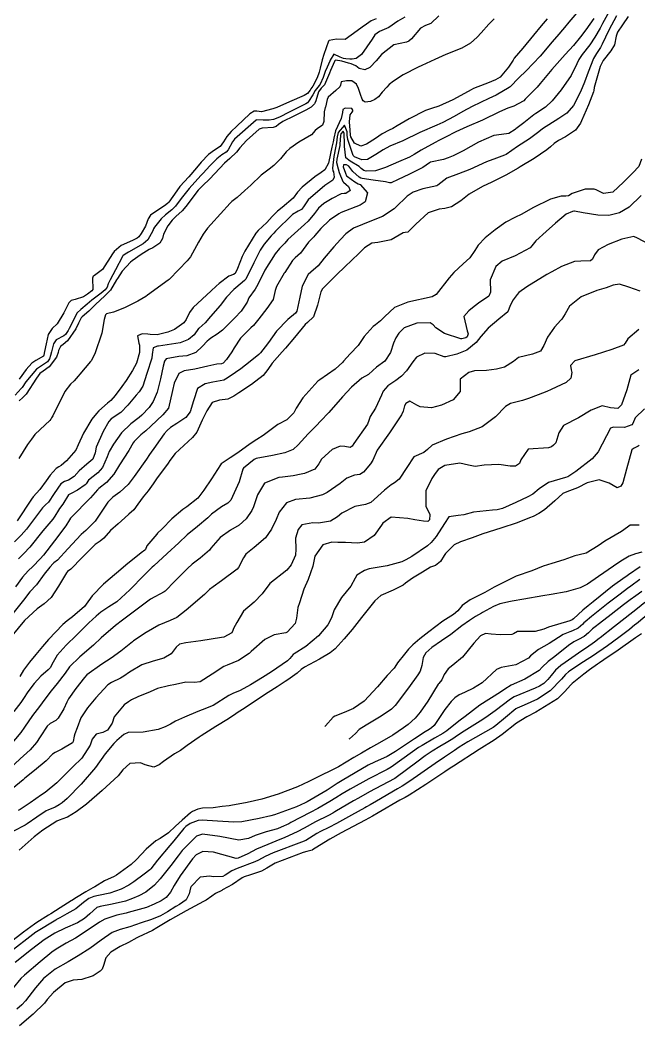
# Model space of a CAD drawing. Header units: feet. Extents: x 1313709 to 1317500, y 405869 to 411659.
# Drawn here: x 1315263.9 to 1315560.4, y 406191.8 to 406673.6 of the extents above; entities that cross this region are included whole.
import ezdxf

# ---------------------------------------------------------------- set-up
doc = ezdxf.new("R2010")
doc.units = ezdxf.units.FT
doc.layers.add('C-TOPO-MAJR', color=32, linetype='CONTINUOUS')

msp = doc.modelspace()

# ---------------------------------------------------------------- linework, layer by layer
at = {"layer": 'C-TOPO-MAJR'}
for points in [[(1315530.59, 406676.9), (1315526.06, 406671.73), (1315525.55, 406671.08), (1315522.04, 406666.92), (1315518.89, 406663.28), (1315513.1, 406656.38), (1315506.47, 406649.4), (1315502.87, 406645.97), (1315498.72, 406641.69), (1315498.35, 406641.38), (1315492.05, 406637.74), (1315488.47, 406636.03), (1315480.56, 406632.27), (1315476.08, 406629.85), (1315471.85, 406627.41), (1315466.54, 406624.59), (1315463.57, 406623.32), (1315455.48, 406619.72), (1315447.36, 406615.85), (1315441.06, 406613.17), (1315437.82, 406611.49), (1315434.42, 406609.26), (1315430.44, 406606.8), (1315427.64, 406606.67), (1315424.23, 406608.12), (1315423.48, 406608.78), (1315422.68, 406611.2), (1315420.97, 406616.47), (1315420.71, 406618.57), (1315420.66, 406620.06), (1315419.34, 406623.23), (1315416.35, 406619.86), (1315415.8, 406617.75), (1315415.51, 406614.79), (1315415.18, 406613.17), (1315414.18, 406608.29), (1315413.68, 406602.62), (1315413.82, 406601.48), (1315414.02, 406600.88), (1315414.45, 406598.39), (1315413.71, 406596.87), (1315409.96, 406594.45), (1315401.97, 406587.45), (1315399.75, 406584.24), (1315398.73, 406582.93), (1315397.15, 406582.06), (1315394.41, 406580.45), (1315386.28, 406572.52), (1315385.43, 406571.63), (1315384.16, 406570.31), (1315380.84, 406566.35), (1315378.93, 406563.4), (1315378.48, 406562.51), (1315375.92, 406557.42), (1315372.01, 406549.59), (1315371.48, 406548.84), (1315367.24, 406545.32), (1315366.31, 406544.63), (1315362.87, 406540.92), (1315359.82, 406536.96), (1315355.22, 406531.66), (1315352.53, 406528.64), (1315349.66, 406526.12), (1315349.43, 406525.87), (1315347.3, 406522.92), (1315344.65, 406520.61), (1315340.64, 406519.07), (1315330.3, 406517.4), (1315329.7, 406517.35), (1315327.73, 406516.55), (1315327.13, 406513.48), (1315326.95, 406511.66), (1315324.71, 406504.33), (1315322.7, 406498.29), (1315321.02, 406495.53), (1315319.5, 406493.92), (1315315.6, 406489.11), (1315312.18, 406485.7), (1315307.56, 406482.54), (1315306.36, 406481.41), (1315303.71, 406476.6), (1315300.42, 406469.02), (1315299.89, 406466.3), (1315298.76, 406463.35), (1315295.86, 406460.85), (1315292.17, 406457.65), (1315289.74, 406454.95), (1315287.13, 406453.25), (1315285.12, 406452.54), (1315283.48, 406451.43), (1315280.3, 406446.86), (1315277.51, 406442.72), (1315276.12, 406441.34), (1315274.71, 406439.91), (1315266.98, 406429.7), (1315264.4, 406426.89), (1315261.27, 406423.77)], [(1315546.23, 406677.7), (1315543.05, 406672.05), (1315541.89, 406669.76), (1315539.37, 406665.41), (1315536.85, 406661.74), (1315533.32, 406657.13), (1315531.71, 406654.77), (1315530.66, 406652.64), (1315528.05, 406647.14), (1315523.24, 406640.18), (1315518.84, 406634.93), (1315515.66, 406631.99), (1315511.08, 406628.84), (1315510.16, 406628.18), (1315505.36, 406624.45), (1315501.54, 406621.54), (1315501.12, 406621.21), (1315498.11, 406619.38), (1315494.6, 406618.83), (1315490.9, 406618.27), (1315483.57, 406615.09), (1315476.22, 406611.01), (1315471.5, 406608.62), (1315469.08, 406607.6), (1315466.85, 406606.91), (1315460.5, 406605.51), (1315460.17, 406605.32), (1315456.92, 406602.97), (1315450.17, 406599.65), (1315445.15, 406597.29), (1315441.69, 406595.61), (1315440.88, 406595.62), (1315439.03, 406596.08), (1315433.03, 406596.92), (1315427.76, 406597.76), (1315427.19, 406597.93), (1315426.46, 406598.32), (1315423.3, 406601.09), (1315421.4, 406603.67), (1315420.36, 406604.33), (1315418.87, 406604.35), (1315418.74, 406603.33), (1315419.78, 406600.37), (1315420.28, 406599.1), (1315420.38, 406598.98), (1315420.8, 406598.7), (1315424.31, 406596.1), (1315425.88, 406595.19), (1315426.94, 406594.88), (1315430.4, 406590.92), (1315429.19, 406586.64), (1315426.8, 406585), (1315417.82, 406581.41), (1315416.6, 406580.79), (1315412.16, 406577.81), (1315408.02, 406573.79), (1315405.18, 406570.41), (1315404.59, 406569.83), (1315402.1, 406567.29), (1315398.2, 406562.01), (1315395.77, 406559.67), (1315394.47, 406558.42), (1315390.74, 406552.79), (1315390.48, 406552.34), (1315386.74, 406545.97), (1315386.2, 406544.17), (1315385.17, 406539.75), (1315382.14, 406535.49), (1315378.37, 406530.57), (1315375.7, 406527.29), (1315374.4, 406526.2), (1315369.45, 406521.24), (1315366.43, 406516.56), (1315365.41, 406514.69), (1315362.75, 406511.04), (1315361.19, 406509.24), (1315360.45, 406508.89), (1315358.25, 406508.73), (1315353.87, 406507.91), (1315347.57, 406506.47), (1315342.45, 406505.53), (1315339.96, 406504.31), (1315337.76, 406499.73), (1315336.98, 406496.14), (1315335.05, 406487.66), (1315332.33, 406484.46), (1315326.59, 406479.04), (1315324.2, 406476.88), (1315321.69, 406474.93), (1315318.61, 406471.8), (1315318.14, 406471.04), (1315316.04, 406467.52), (1315311.57, 406460.53), (1315308.85, 406456.11), (1315305.25, 406452.12), (1315301.63, 406449.21), (1315300.93, 406448.56), (1315297.6, 406444.71), (1315293.95, 406441.04), (1315291.98, 406439.04), (1315288.09, 406435), (1315287.57, 406434.28), (1315285.75, 406431.34), (1315280.43, 406424.2), (1315275.11, 406417.28), (1315273.57, 406415.5), (1315269.95, 406411.91), (1315267.79, 406409.87), (1315264.98, 406406.78), (1315261.73, 406402.06)], [(1315555.35, 406675.36), (1315552.56, 406671.4), (1315550.23, 406667.79), (1315549.54, 406665.86), (1315548.78, 406661.77), (1315546.94, 406658.85), (1315543.29, 406654.27), (1315541.91, 406651.41), (1315540, 406644.72), (1315539.05, 406641.32), (1315538.79, 406639.85), (1315538.69, 406639.27), (1315536.35, 406633.05), (1315532.93, 406625.35), (1315532.46, 406624.33), (1315530, 406620.84), (1315525.31, 406617.77), (1315521.96, 406616.03), (1315519.85, 406614.51), (1315518.09, 406612.88), (1315516.38, 406611.46), (1315510.28, 406607.29), (1315503.59, 406603.33), (1315502.64, 406602.77), (1315496.66, 406599.28), (1315490.03, 406596.05), (1315485.54, 406593.98), (1315479.13, 406590.32), (1315475.15, 406587.08), (1315470.69, 406584.2), (1315467.44, 406583.39), (1315464.8, 406583.08), (1315459.38, 406581.24), (1315453.62, 406575.84), (1315449.72, 406571.97), (1315448.51, 406571.84), (1315447.54, 406571.71), (1315441.76, 406568.36), (1315435.3, 406567.06), (1315432.52, 406566.74), (1315428.89, 406564.5), (1315426.28, 406561.87), (1315419.49, 406555.46), (1315415.68, 406551.71), (1315412.49, 406548.49), (1315408.84, 406544.91), (1315407.97, 406543.46), (1315406.43, 406537.12), (1315404.48, 406531.45), (1315401.6, 406528.71), (1315400.58, 406527.79), (1315395.45, 406521.55), (1315391.02, 406516.53), (1315389.44, 406514.76), (1315384.74, 406509.22), (1315382.58, 406506.17), (1315380.32, 406503.31), (1315374.82, 406499.03), (1315368.74, 406495.13), (1315366.34, 406493.43), (1315363.47, 406491.99), (1315359.52, 406491.57), (1315355.91, 406490.38), (1315353.35, 406486.43), (1315352.25, 406484.16), (1315351.11, 406481.92), (1315348.54, 406476.24), (1315346.49, 406473.72), (1315338.22, 406466.06), (1315335.63, 406462.64), (1315334.84, 406461.36), (1315334.05, 406460.19), (1315329.66, 406454.28), (1315327.74, 406451.55), (1315325.29, 406448.13), (1315322.9, 406445.22), (1315320.39, 406441.74), (1315318.48, 406439.08), (1315316.07, 406436.95), (1315314.1, 406435.19), (1315310.91, 406432.26), (1315307.16, 406429.06), (1315304.07, 406425.49), (1315302.31, 406424.04), (1315299.93, 406422.49), (1315293.58, 406416.26), (1315288.23, 406410.65), (1315286.67, 406409.42), (1315286.1, 406408.88), (1315282.28, 406402.41), (1315278.73, 406396.95), (1315275.48, 406394.03), (1315272.02, 406391.66), (1315266.02, 406385.95), (1315259.89, 406378.65)], [(1315549.74, 406675.65), (1315546.08, 406668.77), (1315542.85, 406662.08), (1315542.1, 406660.48), (1315540.19, 406657.67), (1315538.62, 406655.23), (1315536.18, 406648.76), (1315534.42, 406643.9), (1315532.49, 406639.25), (1315529.09, 406632.71), (1315525.98, 406629.08), (1315522.15, 406626.46), (1315514.3, 406621.54), (1315512.54, 406620.15), (1315508.03, 406616.7), (1315502.24, 406613.06), (1315496.77, 406609.3), (1315496.05, 406608.87), (1315492.19, 406607.44), (1315487.37, 406605.79), (1315479.47, 406602.01), (1315473.99, 406599.92), (1315468.4, 406597.87), (1315464.06, 406594.51), (1315463.66, 406594.28), (1315456.83, 406592.85), (1315452.24, 406591.17), (1315449.44, 406589.27), (1315443.85, 406583.82), (1315443.15, 406583.15), (1315437.65, 406579.54), (1315432.3, 406577.53), (1315423.74, 406574.02), (1315419.94, 406571.21), (1315417.51, 406568.48), (1315414.27, 406564.98), (1315409.59, 406559.63), (1315406.77, 406555.98), (1315403.29, 406552.9), (1315402.02, 406551.83), (1315399.04, 406546.14), (1315398.03, 406540.87), (1315396.48, 406534.18), (1315395.8, 406533.19), (1315392.2, 406530.19), (1315386.8, 406524.62), (1315382.9, 406519.23), (1315381.4, 406517.08), (1315379.15, 406514.2), (1315378.29, 406513.36), (1315374.19, 406510.16), (1315369.67, 406506.59), (1315364.63, 406503.13), (1315362.35, 406501.57), (1315361.48, 406501.18), (1315356.24, 406500.2), (1315352.61, 406499.42), (1315348.86, 406497.19), (1315347.02, 406491.22), (1315345.4, 406485.9), (1315343.36, 406483.26), (1315339.08, 406480.38), (1315336.05, 406478.48), (1315334.39, 406477.09), (1315332.89, 406475.4), (1315329.03, 406469.93), (1315328.75, 406469.49), (1315325.98, 406465.46), (1315324.47, 406463.34), (1315318.61, 406455.02), (1315315.75, 406451.11), (1315311.72, 406447.44), (1315308.34, 406445.14), (1315305.95, 406442.76), (1315302.73, 406437.92), (1315299.81, 406433.59), (1315295.35, 406429.12), (1315293.1, 406427.19), (1315286.75, 406420.34), (1315281.76, 406414.91), (1315280.04, 406413.59), (1315279.72, 406413.3), (1315278.14, 406411.5), (1315275.44, 406408.21), (1315271.69, 406403.06), (1315268.62, 406399.7), (1315265.45, 406395.8), (1315260.44, 406389.32)], [(1315448.26, 406675.02), (1315444.86, 406673.12), (1315440.62, 406670.06), (1315436.18, 406668.09), (1315433.9, 406666.51), (1315432.54, 406664.55), (1315427.45, 406657.14), (1315424.91, 406655.2), (1315423.01, 406654.96), (1315421.86, 406654.98), (1315419.95, 406655.04), (1315418.88, 406655.24), (1315417.31, 406655.84), (1315414.21, 406657.32), (1315412.53, 406654.46), (1315412.31, 406653.91), (1315411.01, 406651.12), (1315410.16, 406648.96), (1315409.17, 406646.11), (1315407.76, 406642.88), (1315407.27, 406642.31), (1315405.25, 406639.95), (1315404.13, 406637.79), (1315402.17, 406634.71), (1315402.1, 406634.6), (1315401.57, 406634.06), (1315400.78, 406633.58), (1315391.26, 406628.72), (1315389.79, 406627.89), (1315388.28, 406627.07), (1315385.36, 406626.01), (1315383.28, 406625.67), (1315380.38, 406625.71), (1315377.39, 406625.9), (1315376.97, 406625.76), (1315366.7, 406616.55), (1315365.72, 406615.31), (1315363.6, 406611.56), (1315362.6, 406610.43), (1315360.64, 406609.04), (1315358.12, 406607.19), (1315354.79, 406603.75), (1315351.58, 406600.27), (1315350.55, 406599.19), (1315344.93, 406592.96), (1315341.14, 406588.1), (1315338.33, 406584.42), (1315336.63, 406582.7), (1315333.59, 406580.29), (1315331.43, 406578.45), (1315328.3, 406574.51), (1315327.85, 406573.67), (1315327.44, 406572.74), (1315325.09, 406568.37), (1315322.91, 406566.43), (1315315.83, 406562.44), (1315314.2, 406561.52), (1315313.2, 406560.69), (1315312.97, 406560.34), (1315309.54, 406553.94), (1315307.04, 406549.26), (1315306.18, 406547.28), (1315305.55, 406545.77), (1315305.19, 406545.05), (1315304.69, 406544.41), (1315302.8, 406542.86), (1315298.24, 406539.4), (1315296.09, 406537.54), (1315292.93, 406535.01), (1315291.26, 406533.33), (1315287.46, 406525.9), (1315286.98, 406524.93), (1315285.63, 406522.96), (1315284.88, 406522.39), (1315281.13, 406520.45), (1315279.93, 406518.56), (1315278.9, 406514.78), (1315278.52, 406512.88), (1315278.06, 406511.38), (1315276.99, 406509.87), (1315276.08, 406509.21), (1315271.78, 406506.38), (1315266.62, 406500.26), (1315264.85, 406497.65), (1315264.35, 406497.07), (1315261.5, 406494.03)], [(1315516.42, 406674.23), (1315513.63, 406670.92), (1315509.86, 406666.42), (1315504.79, 406660.23), (1315500.71, 406655.36), (1315500.13, 406654.5), (1315498.01, 406651.16), (1315494.03, 406646.36), (1315493.9, 406646.25), (1315491.66, 406645.04), (1315487.86, 406643.49), (1315483.25, 406641.71), (1315481.22, 406640.88), (1315480.03, 406640.29), (1315475.14, 406637.54), (1315471.26, 406635.44), (1315464.6, 406632.37), (1315461.08, 406631.28), (1315458.17, 406630.32), (1315450.28, 406626.4), (1315444.67, 406623.03), (1315442.47, 406621.75), (1315440.83, 406620.96), (1315437.34, 406619.13), (1315434.16, 406616.98), (1315429.93, 406614.24), (1315427.23, 406613.24), (1315424.11, 406614.67), (1315422.33, 406617.73), (1315422.21, 406618.44), (1315422.1, 406620.86), (1315421.79, 406624.92), (1315422.15, 406628.28), (1315423.07, 406629.55), (1315423.33, 406630.03), (1315423.3, 406630.48), (1315422.8, 406631.34), (1315419.6, 406631.42), (1315418.64, 406630.74), (1315418.48, 406629.38), (1315417.78, 406626.57), (1315415.05, 406620.56), (1315414.18, 406617.11), (1315413.91, 406615.37), (1315413.24, 406612.72), (1315412.62, 406609.76), (1315411.7, 406605.11), (1315409.9, 406601.93), (1315408.15, 406600.63), (1315405.19, 406598.5), (1315399.14, 406593.66), (1315396.88, 406591.2), (1315394.7, 406588.35), (1315389.55, 406583.78), (1315387.18, 406582.08), (1315384.64, 406579.58), (1315382.14, 406576.7), (1315378, 406572.87), (1315376.82, 406571.56), (1315371.57, 406562.89), (1315370.35, 406560.38), (1315368.01, 406554.59), (1315366.93, 406552.29), (1315366.09, 406551.73), (1315363.85, 406550.89), (1315359.31, 406547.52), (1315357.79, 406546.15), (1315355.47, 406544), (1315346.89, 406535.92), (1315345.06, 406533.53), (1315343.53, 406530.27), (1315342.38, 406528.59), (1315337.83, 406525.35), (1315334.71, 406524.11), (1315331.47, 406523.26), (1315329.59, 406522.9), (1315326.24, 406522.94), (1315325.08, 406523.16), (1315322.42, 406523.32), (1315320.11, 406522.31), (1315320.72, 406518.85), (1315321.04, 406517.98), (1315321.12, 406514.4), (1315319.64, 406509.34), (1315317.82, 406505.73), (1315314.71, 406500.94), (1315312.71, 406498.16), (1315309.45, 406493.76), (1315307.31, 406491.45), (1315305.77, 406490.14), (1315301.58, 406486.37), (1315300.47, 406485.23), (1315298.35, 406482.48), (1315294.27, 406475.73), (1315291.77, 406470.08), (1315290.62, 406467.65), (1315286.16, 406462.42), (1315283.64, 406460.19), (1315282.44, 406459.58), (1315281.19, 406458.77), (1315278.34, 406455.55), (1315276.36, 406452.86), (1315273.31, 406448.69), (1315271.75, 406446.93), (1315270.23, 406445.26), (1315269.41, 406444.17), (1315262.46, 406433.75)], [(1315538.84, 406674.39), (1315534.99, 406668.99), (1315532.42, 406665.68), (1315529.13, 406661.53), (1315525.15, 406657.08), (1315518.64, 406649.96), (1315513.1, 406643.23), (1315511.66, 406641.46), (1315509.36, 406639.04), (1315505.91, 406635.83), (1315505.25, 406634.99), (1315505.05, 406634.76), (1315500.56, 406632.44), (1315497.59, 406631.46), (1315493.57, 406629.75), (1315485.47, 406625.77), (1315478.06, 406622.55), (1315472.69, 406620.08), (1315467.77, 406617.55), (1315464.61, 406615.96), (1315462.8, 406615.06), (1315456.09, 406611.3), (1315452.78, 406609.19), (1315450.43, 406607.9), (1315445.22, 406605.69), (1315439, 406603.03), (1315434.19, 406601.49), (1315429.74, 406601.32), (1315428.64, 406601.61), (1315427.37, 406602.58), (1315426.34, 406603.57), (1315422.09, 406606.02), (1315420.05, 406607.63), (1315419.43, 406613.08), (1315419.33, 406614.96), (1315419.24, 406618.69), (1315419.23, 406619.26), (1315418.73, 406620.48), (1315417.59, 406619.19), (1315417.38, 406618.39), (1315417.19, 406614.18), (1315417.11, 406613.61), (1315415.62, 406606.94), (1315415.55, 406605.36), (1315416.29, 406602.4), (1315416.87, 406600.63), (1315418.49, 406596.35), (1315418.85, 406595.92), (1315420.22, 406594.85), (1315421.22, 406593.88), (1315422.09, 406591.94), (1315420.07, 406590.55), (1315419.18, 406590.5), (1315417.78, 406590.35), (1315413.38, 406588.22), (1315409.46, 406585.82), (1315406.84, 406583.48), (1315405.02, 406580.93), (1315401.95, 406577.25), (1315400.13, 406575.77), (1315392.24, 406568.47), (1315390.71, 406566.78), (1315388.29, 406564.24), (1315386.17, 406561.68), (1315381.11, 406553.78), (1315377.76, 406546.96), (1315376.48, 406544.7), (1315373.58, 406540.61), (1315372.64, 406538.56), (1315369.82, 406534.21), (1315366.87, 406531.02), (1315360.96, 406525.11), (1315358.32, 406523.11), (1315355.28, 406521.22), (1315354.3, 406520.52), (1315353.49, 406519.82), (1315351.28, 406517.42), (1315348.15, 406514.41), (1315343.81, 406512.87), (1315339.98, 406512.52), (1315333.88, 406511.34), (1315333.02, 406510.25), (1315332.49, 406507.89), (1315331.11, 406501.76), (1315329.55, 406495.36), (1315327.7, 406490.89), (1315325.77, 406488.03), (1315322.31, 406484.35), (1315320.93, 406483.19), (1315317.01, 406480.28), (1315312.47, 406475.98), (1315308.68, 406470.48), (1315306.63, 406466.99), (1315305.59, 406464.35), (1315303.45, 406459.25), (1315301.11, 406456.79), (1315296.72, 406453.19), (1315295.55, 406451.45), (1315295.13, 406450.97), (1315291.35, 406448.46), (1315288.39, 406446.84), (1315287.71, 406446.58), (1315287.17, 406446.17), (1315284.32, 406441.79), (1315282.86, 406439.71), (1315282.34, 406438.9), (1315280.6, 406435.97), (1315279.52, 406434.49), (1315276.68, 406431.17), (1315274.76, 406428.95), (1315268.49, 406421.09), (1315265.73, 406418.05), (1315263.11, 406415.57)], [(1315491.04, 406674.28), (1315488.51, 406671.76), (1315484.84, 406667.55), (1315482.94, 406665.48), (1315479.81, 406662.62), (1315475.62, 406660.22), (1315467.89, 406657.08), (1315462.65, 406654.76), (1315456.49, 406651.96), (1315454.73, 406651.14), (1315447.43, 406647.39), (1315442.87, 406644.44), (1315440.82, 406642.71), (1315439.58, 406641.56), (1315437.37, 406639.1), (1315435.62, 406636.92), (1315433.94, 406635.55), (1315431.86, 406634.57), (1315429.32, 406634.26), (1315428.34, 406634.92), (1315427.78, 406635.82), (1315427.02, 406638.01), (1315426.14, 406640.86), (1315425.06, 406642.99), (1315422.94, 406644.47), (1315420.39, 406644.51), (1315417.75, 406644.09), (1315417.45, 406642.41), (1315417.08, 406641.61), (1315415.17, 406639.98), (1315411.57, 406636.79), (1315411, 406635.67), (1315410.19, 406631.95), (1315410.15, 406631.77), (1315409.69, 406629.65), (1315409.4, 406625.02), (1315408.86, 406623.22), (1315406.29, 406621.48), (1315405.37, 406620.8), (1315403.51, 406618.7), (1315397.54, 406615.14), (1315393.11, 406612.18), (1315391.38, 406610.58), (1315388.72, 406607.22), (1315385.57, 406603.91), (1315383.21, 406602.2), (1315379.4, 406599.3), (1315374.43, 406594.58), (1315371.6, 406592.02), (1315367.92, 406588.59), (1315365.43, 406586.65), (1315364.54, 406585.91), (1315355.26, 406575.77), (1315353.74, 406573.97), (1315351.65, 406571.09), (1315349.34, 406567.3), (1315345.5, 406560.24), (1315343.94, 406558.23), (1315339.94, 406554.17), (1315335.34, 406549.36), (1315334.9, 406548.98), (1315324.98, 406541.83), (1315324.08, 406541.27), (1315320.3, 406539.05), (1315317.16, 406537.33), (1315315.54, 406536.63), (1315313.96, 406535.86), (1315308.58, 406533.77), (1315305.31, 406532.84), (1315304.81, 406532.43), (1315304.12, 406530.28), (1315303.04, 406523.65), (1315299.75, 406513.72), (1315297.93, 406510.42), (1315297.64, 406510.04), (1315292.45, 406504), (1315291.75, 406503.13), (1315289.83, 406500.85), (1315288.08, 406499.15), (1315285.31, 406495.76), (1315279.54, 406484.01), (1315278.99, 406483.03), (1315278.65, 406482.52), (1315278.13, 406481.82), (1315275.86, 406479.82), (1315270.94, 406475.12), (1315269.33, 406472.95), (1315267.5, 406470.26), (1315263.26, 406463.6)], [(1315434.49, 406674.25), (1315432.08, 406673.22), (1315429.89, 406671.73), (1315427.84, 406670.27), (1315425.46, 406668.44), (1315419.63, 406664.27), (1315415.56, 406664.42), (1315412.07, 406663.79), (1315411.73, 406663.47), (1315409.41, 406657.12), (1315408.61, 406654.52), (1315407.7, 406650.57), (1315407.18, 406648.74), (1315406.19, 406646.02), (1315404.12, 406641.98), (1315403.3, 406640.78), (1315402.85, 406640.1), (1315401.56, 406638.51), (1315399.96, 406637.54), (1315392.94, 406634.47), (1315386.96, 406631.84), (1315385.05, 406631.15), (1315379.56, 406629.76), (1315377.32, 406629.93), (1315376, 406629.99), (1315374.03, 406628.68), (1315367.82, 406622.82), (1315365.03, 406620.19), (1315362.95, 406617.86), (1315361.37, 406615.26), (1315359.83, 406613.14), (1315357.12, 406611.25), (1315354.16, 406609.29), (1315350.64, 406605.52), (1315348.47, 406602.78), (1315344.79, 406598.62), (1315340.49, 406593.84), (1315338.98, 406591.89), (1315335.24, 406586.44), (1315334.73, 406585.89), (1315333.79, 406585.19), (1315326.41, 406580.14), (1315325.28, 406578.47), (1315323.98, 406574.94), (1315321.88, 406571.4), (1315320.78, 406569.87), (1315320.06, 406569.22), (1315317.78, 406568.12), (1315312.41, 406565.62), (1315309.01, 406562.77), (1315308.2, 406561.6), (1315303.35, 406554.09), (1315299.49, 406551.29), (1315298.87, 406550.94), (1315298.56, 406549.99), (1315298.75, 406544.55), (1315298.31, 406544), (1315296.16, 406542.27), (1315294.34, 406541), (1315290.27, 406539.75), (1315288.43, 406539.26), (1315287.21, 406538.18), (1315284.8, 406533.37), (1315281.68, 406528.19), (1315279.31, 406525.92), (1315277.31, 406523), (1315276.37, 406518.48), (1315275.67, 406514.91), (1315275.31, 406513.08), (1315275.07, 406512.66), (1315271.48, 406510.63), (1315269.49, 406509.27), (1315266.84, 406506.25), (1315263.46, 406501.56)], [(1315464.61, 406675.74), (1315460.71, 406671.99), (1315458.21, 406671.02), (1315455.73, 406669.76), (1315451.41, 406664.7), (1315450.22, 406663.56), (1315449.01, 406663.12), (1315443, 406661.81), (1315437.08, 406657.21), (1315434.53, 406654.16), (1315431.72, 406651.1), (1315431.47, 406650.9), (1315429.06, 406649.76), (1315426.34, 406650.5), (1315424.78, 406651.66), (1315422.53, 406652.63), (1315421.21, 406652.96), (1315418.13, 406653.98), (1315415.06, 406654.37), (1315414.56, 406653.92), (1315414.5, 406653.76), (1315412.65, 406649.45), (1315412.22, 406648.18), (1315409.74, 406642.61), (1315408.19, 406640.95), (1315406.9, 406639.24), (1315405.67, 406635.01), (1315405.22, 406633.9), (1315404.98, 406633.57), (1315403.34, 406631.88), (1315400.85, 406630.43), (1315395.02, 406627.65), (1315389.86, 406625.04), (1315387.78, 406623.62), (1315386.55, 406622.66), (1315385.14, 406622.12), (1315379.83, 406621.92), (1315378.51, 406621.44), (1315372.41, 406615.96), (1315369.28, 406612.43), (1315367.61, 406610.33), (1315364.47, 406607.29), (1315361.88, 406605.02), (1315359.66, 406602.72), (1315354.59, 406597.41), (1315351.4, 406594.4), (1315349.25, 406592.1), (1315343.27, 406584.37), (1315341.54, 406582.32), (1315338.53, 406579.51), (1315336.78, 406577.78), (1315334.77, 406575.14), (1315332.6, 406571.08), (1315332.11, 406569.08), (1315330.9, 406566.76), (1315327.46, 406564.61), (1315325.73, 406563.67), (1315321.91, 406561.26), (1315317.66, 406558.35), (1315316.78, 406557.62), (1315312.88, 406553.28), (1315310.52, 406549.78), (1315310.17, 406549.18), (1315307.27, 406544.31), (1315306.98, 406543.92), (1315304.53, 406541.53), (1315300.04, 406537.41), (1315296.76, 406534.27), (1315293.66, 406531.55), (1315293.11, 406530.95), (1315291.87, 406528.48), (1315290.54, 406525.7), (1315286.64, 406520.01), (1315284.47, 406518.15), (1315283.33, 406517.22), (1315282.38, 406515.3), (1315282.16, 406514.37), (1315281.32, 406512.14), (1315277.81, 406507.47), (1315275.01, 406505.38), (1315273.43, 406504.29), (1315271.68, 406502.11), (1315266.77, 406494.44), (1315265.23, 406492.88), (1315263.47, 406491.2)], [(1315561.61, 406606.98), (1315560.41, 406603.51), (1315557.5, 406600.52), (1315553.12, 406595.96), (1315548.03, 406591.27), (1315543.46, 406590.55), (1315539.96, 406592.26), (1315539.02, 406592.66), (1315534.74, 406592.64), (1315528.49, 406590.55), (1315526.64, 406589.49), (1315525.49, 406589.3), (1315523.27, 406589.35), (1315518.09, 406587.91), (1315509.56, 406583.69), (1315504.3, 406580.74), (1315500.94, 406579.14), (1315496.69, 406576.86), (1315491.57, 406573.16), (1315486.74, 406569.4), (1315483.34, 406565.75), (1315481.88, 406563.19), (1315479.37, 406559.79), (1315476.28, 406556.8), (1315471.7, 406552.79), (1315469.51, 406550.09), (1315463.28, 406542.19), (1315461.36, 406541.01), (1315449.79, 406538.43), (1315443.31, 406535.91), (1315438.62, 406531.62), (1315436.59, 406529.52), (1315434.21, 406527.6), (1315433.17, 406526.82), (1315428.8, 406522.13), (1315425.94, 406517.69), (1315422, 406513.81), (1315418.85, 406510.21), (1315418.54, 406509.8), (1315414.86, 406506.38), (1315407.47, 406501.33), (1315406.56, 406500.59), (1315399.36, 406492.64), (1315396.23, 406487.75), (1315395.03, 406485.44), (1315391.69, 406482.08), (1315387.47, 406479.92), (1315380.41, 406474.65), (1315377.27, 406472.67), (1315374.11, 406470.61), (1315368.25, 406466.25), (1315364.53, 406463.89), (1315360.26, 406461), (1315359.87, 406460.58), (1315355.59, 406453.86), (1315351.98, 406448.49), (1315349.12, 406444.68), (1315343.74, 406440.4), (1315341.92, 406439.25), (1315336.67, 406434.78), (1315331.91, 406429.92), (1315329.82, 406427.86), (1315329.35, 406427.38), (1315324.68, 406421.74), (1315323.93, 406420.04), (1315323.64, 406419.64), (1315321.86, 406418.38), (1315314.63, 406412.48), (1315312.21, 406410.36), (1315307.13, 406406.16), (1315303.8, 406403.45), (1315298.4, 406397.85), (1315295.61, 406393.84), (1315294.73, 406392.77), (1315289.07, 406387.71), (1315286.49, 406385.77), (1315284.39, 406384.04), (1315277.56, 406376.88), (1315274.59, 406373.61), (1315271.43, 406369.79), (1315268.45, 406366.01), (1315265.56, 406362.18), (1315263.81, 406359.19)], [(1315561.58, 406589.68), (1315555.81, 406584.05), (1315551.21, 406581.26), (1315545.97, 406580.1), (1315540.8, 406580.26), (1315533.72, 406581.37), (1315529.52, 406582.04), (1315529.25, 406582.06), (1315528.57, 406581.97), (1315525.51, 406580.68), (1315520.41, 406576.32), (1315516, 406572.4), (1315511.12, 406567.94), (1315509.17, 406565.43), (1315508.27, 406564.54), (1315501.12, 406560.75), (1315494.99, 406558.08), (1315491.89, 406555.65), (1315489.12, 406549.18), (1315489.35, 406543.33), (1315488.55, 406541.35), (1315483.64, 406538.01), (1315480.75, 406535.85), (1315479.02, 406534.41), (1315476.55, 406531.58), (1315478.1, 406524.78), (1315478.37, 406524.34), (1315478.7, 406523.27), (1315478.17, 406521.88), (1315477.55, 406521.37), (1315475.65, 406520.92), (1315475.07, 406520.95), (1315467.35, 406523.57), (1315463.17, 406526.2), (1315461.9, 406527.69), (1315460.36, 406528.66), (1315454.04, 406528.4), (1315447.99, 406526.16), (1315445.46, 406523.68), (1315444.02, 406521.41), (1315442.77, 406518.79), (1315441.39, 406514.43), (1315438.62, 406510.28), (1315434.76, 406507.33), (1315433.01, 406505.74), (1315430.86, 406503.93), (1315427.73, 406502.11), (1315422.71, 406497.82), (1315418.47, 406493.11), (1315411.84, 406485.71), (1315407.89, 406481.44), (1315405.97, 406479.49), (1315401.89, 406475.47), (1315397.17, 406470.19), (1315394.72, 406467.96), (1315390.75, 406466.37), (1315384.93, 406465.03), (1315377.05, 406463.58), (1315376.1, 406463.12), (1315370.99, 406458.97), (1315370.71, 406458.55), (1315368.82, 406452.37), (1315364.93, 406443.72), (1315363.44, 406442.21), (1315360.37, 406440.42), (1315355.58, 406436.9), (1315353.88, 406435.21), (1315348.84, 406431.06), (1315343.96, 406427.04), (1315339.89, 406423.26), (1315334.35, 406418.05), (1315327.91, 406412.23), (1315327.16, 406411.54), (1315323.38, 406407.75), (1315316.55, 406400.68), (1315310.29, 406395), (1315306.47, 406392.49), (1315302.54, 406390.04), (1315300.33, 406388.15), (1315296.89, 406384.82), (1315290.95, 406378.99), (1315286.04, 406374.12), (1315281.67, 406369.44), (1315279.69, 406366.03), (1315278.25, 406363.4), (1315277.34, 406362.42), (1315273.77, 406359.28), (1315270.6, 406355.78), (1315267.6, 406351.77), (1315265.56, 406348.58), (1315264.28, 406346.66), (1315260.9, 406342.42)], [(1315565.2, 406566.33), (1315559.71, 406569.18), (1315558.08, 406569.89), (1315552.2, 406568.68), (1315545.67, 406566.07), (1315540.99, 406563.52), (1315539.15, 406561.16), (1315538.27, 406559.14), (1315537.32, 406558.36), (1315532.56, 406558.13), (1315529.53, 406557.92), (1315523.33, 406555.6), (1315518.7, 406553.02), (1315516.34, 406551.76), (1315506.72, 406545.89), (1315502.89, 406543.09), (1315502.13, 406542.15), (1315500.21, 406539.7), (1315498.74, 406536.97), (1315497.57, 406533.85), (1315493.39, 406530.42), (1315488.2, 406525.98), (1315484.72, 406521.99), (1315482.45, 406519.24), (1315477.97, 406515.47), (1315473.23, 406513.62), (1315467.88, 406512.28), (1315467.11, 406512.33), (1315462.75, 406513.97), (1315457.91, 406514.11), (1315453.86, 406512.17), (1315452.13, 406509.96), (1315449.11, 406505.58), (1315446.6, 406503.06), (1315443.97, 406501.04), (1315440.15, 406498.4), (1315437.93, 406495.87), (1315437.11, 406494.03), (1315434.2, 406487.77), (1315431.68, 406483.69), (1315431.07, 406481.76), (1315430.39, 406480.11), (1315423.77, 406470.87), (1315423.03, 406469.56), (1315422.08, 406468.94), (1315419.51, 406469.39), (1315417.3, 406469.56), (1315413.52, 406467.93), (1315408.4, 406463.27), (1315407.12, 406461.01), (1315405.21, 406458.5), (1315400.22, 406456.43), (1315398.64, 406456.06), (1315394.7, 406455.35), (1315389.59, 406454.74), (1315387.84, 406454.52), (1315381.09, 406451.72), (1315377.61, 406446.13), (1315375.76, 406440.51), (1315374.91, 406438.67), (1315372.26, 406434.68), (1315368.86, 406431.6), (1315364.76, 406429.26), (1315359.72, 406425.74), (1315355.36, 406420.66), (1315354.59, 406419.73), (1315350.18, 406415.89), (1315346.43, 406413.01), (1315344.05, 406410.92), (1315338.05, 406404.82), (1315333.48, 406400.1), (1315332.91, 406399.73), (1315326.36, 406396.25), (1315318.78, 406390.44), (1315313.03, 406386.18), (1315309.55, 406383.61), (1315302.82, 406377.68), (1315299.06, 406374.23), (1315292.53, 406368.57), (1315287.58, 406363.73), (1315285.43, 406360.85), (1315281.71, 406355.77), (1315278.82, 406352.31), (1315275.71, 406348.28), (1315273.15, 406344.87), (1315269.8, 406340.46), (1315266.05, 406334.85), (1315264.33, 406332.29), (1315259.06, 406326.22)], [(1315561, 406543.84), (1315555.57, 406545.72), (1315551.19, 406547.14), (1315548.05, 406546.58), (1315544.78, 406545.33), (1315540.31, 406544.02), (1315532.76, 406541.12), (1315527.22, 406536.64), (1315525.03, 406532.94), (1315523.47, 406530.37), (1315523.03, 406529.86), (1315519.97, 406526.45), (1315516.64, 406521.68), (1315514.96, 406517.72), (1315513.27, 406515.08), (1315509.48, 406513.56), (1315502.82, 406511.95), (1315500.36, 406510.08), (1315495.97, 406507.3), (1315492.15, 406506.35), (1315487.44, 406505.69), (1315481.68, 406505.62), (1315478.96, 406504.87), (1315474.8, 406501.68), (1315474.84, 406497.55), (1315474.87, 406495.78), (1315471.49, 406491.73), (1315465.85, 406489.16), (1315461, 406487.93), (1315455.65, 406488.36), (1315454.09, 406489.19), (1315450.61, 406491.11), (1315448.7, 406490.02), (1315448.17, 406488.83), (1315447.41, 406486.34), (1315446.66, 406484.49), (1315440.91, 406475.98), (1315435.06, 406467.62), (1315432.88, 406462.85), (1315431.87, 406461.1), (1315428.49, 406457.01), (1315426.75, 406456), (1315424.09, 406455.67), (1315420.42, 406454.27), (1315417.24, 406451.62), (1315411.1, 406447.33), (1315408.89, 406446.22), (1315402.67, 406444.68), (1315395.93, 406443.99), (1315391.51, 406442.42), (1315388.11, 406437.96), (1315386.57, 406434.43), (1315384.34, 406429.74), (1315381.54, 406425.6), (1315376.08, 406420.99), (1315372.05, 406417.74), (1315370.99, 406416.07), (1315368.54, 406411.34), (1315367.85, 406410.61), (1315360.44, 406405), (1315356.36, 406402.19), (1315354.7, 406400.79), (1315352.24, 406398.47), (1315343.54, 406390.94), (1315338.96, 406387.5), (1315335.78, 406386.06), (1315330.39, 406383.84), (1315324.38, 406380.19), (1315318.23, 406376.19), (1315317.73, 406375.84), (1315312.12, 406371.31), (1315307.51, 406367.9), (1315303.09, 406365.08), (1315295.93, 406359.91), (1315294.72, 406358.73), (1315290.68, 406353.44), (1315287.15, 406348.54), (1315286.23, 406346.81), (1315284.9, 406343.63), (1315282.18, 406339.16), (1315280.95, 406338.09), (1315278.34, 406336.67), (1315276.95, 406335.39), (1315273.47, 406330.24), (1315271.77, 406327.6), (1315268.75, 406324.08), (1315263.94, 406319.71), (1315258.77, 406314.87)], [(1315560.46, 406525.35), (1315555.13, 406521), (1315553.8, 406518.8), (1315553.13, 406517.97), (1315547.41, 406515.83), (1315539.46, 406513.35), (1315529.77, 406510.39), (1315527.62, 406508.2), (1315528.01, 406506.14), (1315528.32, 406504.88), (1315527.76, 406502.08), (1315525.66, 406499.99), (1315518.44, 406496.73), (1315516.27, 406495.75), (1315512.21, 406494.06), (1315507.57, 406492.32), (1315504.73, 406491.43), (1315498.92, 406489.95), (1315496.52, 406488.56), (1315491.77, 406483.58), (1315485.28, 406478.78), (1315479.18, 406476.37), (1315475.51, 406475.38), (1315468.19, 406472.89), (1315461.31, 406469.92), (1315459.17, 406467.97), (1315457.42, 406466.52), (1315452.53, 406464.41), (1315449.18, 406459.34), (1315445.55, 406453.68), (1315443.29, 406451.9), (1315441.76, 406451.05), (1315438.49, 406448.52), (1315431.98, 406442.56), (1315429.35, 406441.52), (1315424.33, 406440.54), (1315418.06, 406437.36), (1315415.93, 406435.66), (1315412.67, 406433.57), (1315406.92, 406432.66), (1315404.23, 406432.84), (1315398.84, 406431.78), (1315397.11, 406429.57), (1315395.9, 406425.4), (1315396.02, 406420.12), (1315395.89, 406417.35), (1315393.84, 406412.68), (1315391.8, 406410.05), (1315383.59, 406403.68), (1315379.84, 406398.76), (1315376.12, 406394.84), (1315371.01, 406390.47), (1315367.7, 406385), (1315366.09, 406382.17), (1315365.87, 406381.29), (1315365.31, 406380.02), (1315361.55, 406378.06), (1315360.4, 406377.83), (1315350.44, 406376.3), (1315343.36, 406375.36), (1315340.34, 406374.6), (1315338.71, 406373.18), (1315336.22, 406370.11), (1315332.73, 406367.91), (1315327.74, 406366.56), (1315322.25, 406364.72), (1315316.33, 406361.19), (1315313.54, 406359.31), (1315312.09, 406358.44), (1315307.67, 406356.24), (1315305.98, 406355.16), (1315300.13, 406349.03), (1315296.16, 406344.2), (1315293.03, 406339.36), (1315291.21, 406334.59), (1315290.14, 406331.74), (1315289.8, 406330.6), (1315289.4, 406328.11), (1315289, 406327.42), (1315283.85, 406324.42), (1315280.64, 406322.82), (1315279.44, 406321.9), (1315276.32, 406318.81), (1315270.77, 406314.12), (1315266.24, 406310.49), (1315265.31, 406309.74), (1315260.06, 406305.34)], [(1315560.49, 406506.04), (1315556.55, 406503.58), (1315554.65, 406496.5), (1315552.04, 406489.34), (1315550.33, 406487.54), (1315546.8, 406487.91), (1315542.77, 406488.87), (1315537.51, 406486.81), (1315531.49, 406483.03), (1315524.35, 406479.38), (1315522.09, 406475.89), (1315520.59, 406471.15), (1315519.58, 406469.92), (1315518.62, 406469.22), (1315517.12, 406468.73), (1315507.42, 406468.05), (1315503.87, 406462.96), (1315503.19, 406461.21), (1315501.3, 406459.96), (1315498.76, 406459.98), (1315493.28, 406460.81), (1315486.26, 406460.45), (1315481.91, 406459.83), (1315478.86, 406460.36), (1315474.71, 406461.38), (1315467.42, 406460.23), (1315464.2, 406458.38), (1315462.42, 406456.01), (1315461.26, 406454.11), (1315458.28, 406448.12), (1315458.35, 406440.75), (1315460.2, 406436.71), (1315460.17, 406434.23), (1315459.26, 406433.37), (1315457.17, 406433.55), (1315453.02, 406434.25), (1315449.74, 406434.8), (1315441.72, 406435.47), (1315437.7, 406432.57), (1315437.02, 406431.66), (1315433.55, 406426.74), (1315429, 406423.53), (1315425.58, 406423.06), (1315419.9, 406423.32), (1315416.18, 406423.42), (1315413.32, 406423.48), (1315408.98, 406422.33), (1315405.11, 406416.88), (1315404.17, 406411.97), (1315401.9, 406405.72), (1315399.85, 406400.97), (1315397.73, 406394.47), (1315396.95, 406392.21), (1315396.39, 406387.1), (1315395.73, 406384.61), (1315391.91, 406380.36), (1315391.24, 406380.08), (1315385.66, 406379.12), (1315381.13, 406376.84), (1315374.7, 406371.22), (1315373.62, 406370.22), (1315368.55, 406366.82), (1315363.09, 406364.56), (1315361.57, 406363.91), (1315355.95, 406360.33), (1315350.14, 406356.67), (1315347.48, 406356.33), (1315343.33, 406356.51), (1315338.44, 406355.32), (1315334.97, 406354.68), (1315329.82, 406353.42), (1315326.29, 406351.8), (1315320.33, 406349.48), (1315317.23, 406347.94), (1315315.79, 406347.06), (1315313.7, 406345.65), (1315308.98, 406339.82), (1315308.03, 406336.81), (1315305.83, 406333.47), (1315303.52, 406332.43), (1315300.4, 406331.6), (1315298.5, 406329.08), (1315297.5, 406326.24), (1315293.45, 406320.13), (1315289.23, 406315.9), (1315282.82, 406309.58), (1315281.46, 406308.21), (1315275.84, 406303.61), (1315274.14, 406302.41), (1315268.8, 406298.58), (1315264.01, 406295.39), (1315262.95, 406294.91)], [(1315563.07, 406487.43), (1315558.6, 406483.09), (1315557.46, 406480.38), (1315557, 406479.76), (1315553.62, 406478.43), (1315548.2, 406478.68), (1315546.91, 406478.11), (1315540.94, 406466.84), (1315538.03, 406463.39), (1315530.29, 406457.45), (1315526.32, 406454.87), (1315525.22, 406454.47), (1315517.15, 406452.17), (1315512.72, 406449.15), (1315509.68, 406446.59), (1315507.21, 406445.22), (1315501.48, 406442.5), (1315495.13, 406439.71), (1315492.47, 406439.07), (1315490.22, 406438.94), (1315481.15, 406437.84), (1315476.5, 406436.56), (1315473.9, 406436.27), (1315469.33, 406435.66), (1315467.35, 406432.47), (1315463.24, 406426.3), (1315460.83, 406423.45), (1315459.2, 406421.75), (1315451.67, 406416.73), (1315448.78, 406415.05), (1315446.77, 406414.03), (1315439.78, 406412.12), (1315431.15, 406410.68), (1315429.01, 406410), (1315425.32, 406407.69), (1315424.4, 406406.29), (1315422.43, 406402.48), (1315417.99, 406397.06), (1315414.4, 406391.18), (1315413.12, 406387.32), (1315411.42, 406383.93), (1315406.94, 406378.71), (1315400.89, 406373.55), (1315395.28, 406370.09), (1315394.79, 406369.69), (1315393.2, 406367.84), (1315392.03, 406366.72), (1315384.4, 406361.38), (1315380.09, 406358.64), (1315374.31, 406355.19), (1315369.3, 406352.42), (1315365.81, 406350.97), (1315363.96, 406350.15), (1315356.37, 406345.34), (1315351.23, 406343.15), (1315349.1, 406342.46), (1315342.64, 406339.66), (1315338.37, 406337.8), (1315336, 406336.42), (1315333.36, 406335.01), (1315330.03, 406333.79), (1315322.83, 406332.45), (1315315.72, 406332.43), (1315313.6, 406331.45), (1315310.33, 406328.55), (1315308.74, 406327.03), (1315304.69, 406322.06), (1315300.01, 406315.65), (1315293.12, 406307.57), (1315286.5, 406300.67), (1315283.99, 406298.62), (1315282.6, 406297.66), (1315280.68, 406296.59), (1315277.17, 406295.13), (1315276.41, 406294.76), (1315271.84, 406291.78), (1315267.3, 406288.59), (1315266.29, 406288.02), (1315260.76, 406285.11)], [(1315560.5, 406469.78), (1315560.15, 406469.58), (1315557.92, 406468.41), (1315557.06, 406467.7), (1315554.45, 406458.49), (1315552.74, 406451.97), (1315551.82, 406450.36), (1315550.08, 406449.62), (1315546.16, 406451.76), (1315541.36, 406453.47), (1315535.63, 406452), (1315531, 406449.54), (1315525.89, 406447.67), (1315524.02, 406446.82), (1315520.09, 406443.27), (1315515.15, 406438.97), (1315512.46, 406437.21), (1315509.71, 406435.88), (1315508.08, 406435.21), (1315502.15, 406432.82), (1315494.25, 406430.17), (1315485.67, 406427.6), (1315480.58, 406425.62), (1315474.98, 406423.75), (1315471.98, 406422.21), (1315467.76, 406418.15), (1315467.07, 406417.12), (1315465.34, 406414.34), (1315463.03, 406412.39), (1315461.11, 406411.76), (1315460.58, 406411.55), (1315456.81, 406409.21), (1315451.94, 406406.32), (1315448.67, 406403.93), (1315447.48, 406402.99), (1315442.69, 406400.48), (1315436.81, 406397.96), (1315433.91, 406395.4), (1315427.58, 406387.42), (1315423.11, 406381.76), (1315419.26, 406377.26), (1315414.88, 406372.5), (1315412.56, 406370.48), (1315407.39, 406367.45), (1315400.19, 406363.67), (1315398.67, 406362.59), (1315396.63, 406360.83), (1315392.18, 406357.58), (1315390.99, 406356.82), (1315387.02, 406354.28), (1315382.82, 406351.51), (1315377.19, 406347.81), (1315371.72, 406344.23), (1315367.87, 406341.82), (1315367.21, 406341.37), (1315363.78, 406338.92), (1315357.64, 406335.18), (1315350.63, 406330.81), (1315349.67, 406330.18), (1315344, 406326.07), (1315340.7, 406323.8), (1315337.86, 406322.12), (1315332.57, 406318.47), (1315330.55, 406316.88), (1315327.99, 406315.71), (1315323.82, 406316.84), (1315321.58, 406317.74), (1315316.51, 406317.46), (1315313.17, 406314.53), (1315310.86, 406311.6), (1315303.3, 406304.62), (1315295.65, 406297.96), (1315290.74, 406294.42), (1315286.59, 406291.83), (1315286.1, 406291.59), (1315282.6, 406290.28), (1315281.55, 406289.82), (1315274.75, 406285.58), (1315270.71, 406282.41), (1315263.47, 406276.05)], [(1315560.62, 406431.72), (1315556.29, 406431.67), (1315554.98, 406430.72), (1315552.1, 406428.71), (1315544.07, 406424.06), (1315540.98, 406421.71), (1315535.2, 406418.22), (1315531.86, 406417.48), (1315529.7, 406416.99), (1315524.5, 406415.07), (1315518.65, 406413.29), (1315514.52, 406412.02), (1315509.13, 406409.81), (1315501.61, 406407.22), (1315500.6, 406406.81), (1315494.87, 406403.89), (1315491.16, 406401.9), (1315486.69, 406399.48), (1315479.56, 406395.84), (1315475.82, 406393.15), (1315473.71, 406390.65), (1315471.62, 406388.83), (1315467.7, 406386.5), (1315466.44, 406385.73), (1315459.79, 406380.63), (1315455.48, 406377.17), (1315452.05, 406374.37), (1315449.98, 406372.23), (1315448.09, 406369.92), (1315444.73, 406365.69), (1315443.48, 406363.57), (1315443.19, 406363.17), (1315439.76, 406359.63), (1315435.24, 406354.23), (1315428.71, 406347.43), (1315423.61, 406343.9), (1315419.2, 406341.96), (1315414.78, 406340.22), (1315413.85, 406339.62), (1315410.25, 406335.59), (1315409.94, 406335.21)], [(1315561.86, 406418.71), (1315558.78, 406417.91), (1315555.72, 406416.8), (1315551.85, 406414.42), (1315548.2, 406412.04), (1315541.06, 406407.04), (1315535.78, 406403.39), (1315532.32, 406401.64), (1315525.65, 406399.68), (1315518.38, 406398.47), (1315514.41, 406397.89), (1315505.31, 406396.24), (1315499.69, 406395.23), (1315498.95, 406395.09), (1315493.76, 406393.99), (1315490.72, 406392.7), (1315485.56, 406389.79), (1315485.05, 406389.52), (1315482.15, 406387.88), (1315479.24, 406385.99), (1315475.65, 406383.39), (1315470.38, 406379.34), (1315465.78, 406376.29), (1315461.2, 406373.02), (1315458.41, 406370.57), (1315457.07, 406368.22), (1315456.39, 406364.42), (1315455.59, 406361.73), (1315454.53, 406359.93), (1315450.1, 406353.76), (1315443.72, 406345.31), (1315441.89, 406343.54), (1315436.86, 406340.14), (1315429.82, 406335.88), (1315426.37, 406333.72), (1315424.58, 406331.93), (1315421.74, 406329.33), (1315421.45, 406329.16)], [(1315561.13, 406411.71), (1315555.44, 406407.88), (1315554.23, 406407), (1315553.81, 406406.71), (1315547.74, 406402.38), (1315538.51, 406394.98), (1315536.09, 406392.99), (1315533.6, 406390.88), (1315529.17, 406386.83), (1315528.46, 406386.28), (1315527.3, 406385.81), (1315517.18, 406382.75), (1315514.9, 406381.84), (1315510.73, 406380.7), (1315502.21, 406380.66), (1315500.29, 406379.68), (1315499.56, 406379.36), (1315493.88, 406379.17), (1315489.65, 406379.43), (1315486.91, 406379.74), (1315484.58, 406378.71), (1315481.27, 406375.14), (1315475.86, 406368.44), (1315471.27, 406364.56), (1315469.09, 406362.89), (1315467.12, 406360.12), (1315466.04, 406357.63), (1315464.55, 406355.85), (1315464.27, 406355.54), (1315459.36, 406347.39), (1315455.65, 406342.11), (1315453.27, 406339.15), (1315449.83, 406336.14), (1315447.69, 406334.66), (1315442.59, 406331.12), (1315436.12, 406327.35), (1315431.79, 406325.08), (1315427.55, 406322.47), (1315423.91, 406320.31), (1315416.41, 406315.97), (1315413.68, 406314.46), (1315407.39, 406311.48), (1315402.3, 406308.93), (1315396.77, 406306.3), (1315387.53, 406302.85), (1315379.75, 406300.46), (1315372.67, 406298.86), (1315364.92, 406297.3), (1315364.14, 406297.21), (1315360.71, 406296.89), (1315356.47, 406296.26), (1315351.25, 406296.05), (1315349.03, 406295.66), (1315346.56, 406294.53), (1315345.55, 406293.81), (1315341.52, 406290.43), (1315338.3, 406287.54), (1315334.96, 406284.35), (1315330.95, 406281.62), (1315329.02, 406280.39), (1315324.33, 406276.39), (1315319.68, 406271.49), (1315317.05, 406269.13), (1315310.14, 406263.99), (1315309.05, 406263.4), (1315304.29, 406261.24), (1315299.73, 406258.46), (1315298.76, 406257.9), (1315295.35, 406256.08), (1315290.95, 406253.31), (1315288.69, 406251.84), (1315288.4, 406251.66), (1315283.05, 406248.34), (1315278.62, 406245.52), (1315277.49, 406244.81), (1315271.89, 406241.34), (1315270.73, 406240.56), (1315265.58, 406236.77), (1315259.13, 406231.78)], [(1315560.93, 406405.65), (1315556.56, 406402.39), (1315555.03, 406401.29), (1315551.4, 406398.66), (1315545.72, 406394.23), (1315537.65, 406387.88), (1315534.64, 406385.43), (1315534.09, 406384.92), (1315533.52, 406384.26), (1315531.41, 406382.31), (1315528.63, 406380.99), (1315527.35, 406380.64), (1315524.19, 406379.34), (1315517.38, 406375.02), (1315512.28, 406372.14), (1315508.55, 406369.07), (1315507.56, 406368.03), (1315501.52, 406364.74), (1315494.4, 406363.46), (1315492.22, 406362.53), (1315485.33, 406356.22), (1315481.23, 406353.59), (1315476.81, 406351.56), (1315474.24, 406350.35), (1315472.22, 406348.96), (1315470.5, 406347.22), (1315467.4, 406343.31), (1315462.3, 406335.72), (1315461.06, 406334.51), (1315459.91, 406333.81), (1315458.05, 406332.7), (1315452.87, 406329.32), (1315443.81, 406323.3), (1315439.81, 406320.91), (1315433.78, 406318.15), (1315430.78, 406316.69), (1315418.31, 406309.38), (1315415.91, 406307.93), (1315412.93, 406305.97), (1315411.06, 406304.77), (1315401.45, 406299.16), (1315400.46, 406298.62), (1315396.36, 406296.78), (1315385.81, 406292.94), (1315384.01, 406292.36), (1315378.48, 406291.08), (1315370.22, 406289.6), (1315366.38, 406289.33), (1315358.52, 406289.9), (1315351.16, 406290.33), (1315349.22, 406290.19), (1315345.42, 406288.82), (1315343.29, 406287.33), (1315342.31, 406286.31), (1315337.53, 406280.41), (1315335.59, 406278.29), (1315329.71, 406271.18), (1315326.6, 406267.06), (1315326.05, 406266.49), (1315323.4, 406264.44), (1315318.38, 406260.79), (1315316.02, 406259.16), (1315312.39, 406257.24), (1315306.85, 406255.38), (1315301.42, 406254.25), (1315299.21, 406253.76), (1315296.91, 406252.77), (1315294.31, 406250.9), (1315290.59, 406247.9), (1315286.28, 406245.51), (1315282.89, 406243.63), (1315281.42, 406242.7), (1315281.05, 406242.47), (1315271.82, 406236.86), (1315271.48, 406236.64), (1315270, 406235.53), (1315259.29, 406227.23)], [(1315561.82, 406399.97), (1315558.9, 406397.77), (1315556.27, 406395.84), (1315555.05, 406394.94), (1315553.13, 406393.45), (1315547.18, 406388.89), (1315541.6, 406384.55), (1315539.5, 406382.94), (1315538.28, 406382), (1315536.27, 406380.13), (1315534.16, 406378.38), (1315531.52, 406376.97), (1315529.2, 406375.81), (1315526.67, 406374.02), (1315520.22, 406368.79), (1315517.01, 406366.35), (1315514.11, 406363.62), (1315512.62, 406362.11), (1315505.82, 406357.96), (1315499.3, 406354.98), (1315496.23, 406353.18), (1315494.06, 406351.75), (1315484.16, 406345.42), (1315477.23, 406340.09), (1315474.76, 406338.21), (1315472.51, 406336.52), (1315468.35, 406333.19), (1315466.47, 406331.92), (1315462.55, 406329.71), (1315456.51, 406326.2), (1315454.81, 406325.13), (1315451.96, 406323.14), (1315441.71, 406315.75), (1315439.8, 406314.63), (1315431.07, 406310.23), (1315422.14, 406305.18), (1315418.24, 406302.95), (1315415.2, 406301.11), (1315412.37, 406299.31), (1315406.54, 406295.93), (1315402.96, 406294.05), (1315393.66, 406289.19), (1315392.61, 406288.65), (1315389.07, 406286.93), (1315387.21, 406286.22), (1315381.83, 406284.79), (1315376.51, 406282.93), (1315373.37, 406281.51), (1315368.74, 406280.75), (1315359.57, 406282.48), (1315351.37, 406283.57), (1315348.51, 406282.76), (1315344.94, 406279.19), (1315342.21, 406276.48), (1315341.64, 406275.87), (1315339.65, 406273.2), (1315336.1, 406268.62), (1315331.1, 406262.28), (1315328.32, 406259.15), (1315324.14, 406255.8), (1315320.79, 406254.06), (1315317.81, 406252.86), (1315314.34, 406251.62), (1315308.03, 406250.06), (1315302.26, 406249.06), (1315300.68, 406248.47), (1315297.26, 406245.5), (1315294.79, 406243.25), (1315291.44, 406241.18), (1315285.51, 406238.64), (1315280.48, 406236.19), (1315275.51, 406233.04), (1315269.34, 406228.42), (1315261.54, 406222.09)], [(1315563.25, 406394.57), (1315559.81, 406391.83), (1315557.46, 406389.98), (1315548.75, 406383.16), (1315541.85, 406377.77), (1315541.42, 406377.41), (1315539.13, 406375.55), (1315535.3, 406372.88), (1315533.16, 406371.51), (1315525.15, 406365.96), (1315522.99, 406364.37), (1315520.54, 406362.25), (1315518.37, 406359.64), (1315516.75, 406357.72), (1315514.86, 406355.85), (1315512.85, 406354.5), (1315510.67, 406353.54), (1315500.67, 406349.49), (1315498.85, 406348.39), (1315491.63, 406342.73), (1315488.27, 406340.29), (1315485.67, 406338.6), (1315475.42, 406332.25), (1315472.35, 406330.05), (1315471.34, 406329.35), (1315468.07, 406327.37), (1315465.11, 406325.72), (1315461.36, 406323.45), (1315458.09, 406321.18), (1315453.96, 406318.18), (1315444.15, 406310.87), (1315443.42, 406310.39), (1315440.16, 406308.59), (1315431.36, 406303.95), (1315425.99, 406300.95), (1315423.66, 406299.6), (1315414.65, 406294.34), (1315413.71, 406293.75), (1315411.72, 406292.64), (1315405.45, 406289.5), (1315399.97, 406286.56), (1315396.63, 406284.72), (1315390.82, 406282.04), (1315386.41, 406280.24), (1315382.69, 406278.75), (1315377.19, 406276.42), (1315372.99, 406274.24), (1315368.47, 406272.15), (1315367.42, 406272.02), (1315356.58, 406275.05), (1315351.53, 406275.3), (1315348.27, 406273.67), (1315346.51, 406271.88), (1315340.61, 406263.61), (1315337.66, 406259.03), (1315335.9, 406255.84), (1315333.93, 406253.29), (1315331.58, 406251.77), (1315328.09, 406250.04), (1315324.44, 406248.57), (1315315.65, 406246.1), (1315314.74, 406245.88), (1315310.21, 406244.85), (1315304.43, 406243), (1315301.88, 406241.48), (1315292.28, 406234.87), (1315290.37, 406233.82), (1315285.96, 406231.5), (1315281.19, 406228.58), (1315279.17, 406227.18), (1315273.45, 406222.48), (1315265.98, 406216.15), (1315264.21, 406214.48), (1315260.61, 406210.05)], [(1315569.38, 406392.84), (1315559.29, 406384.43), (1315558.57, 406383.85), (1315555.91, 406381.77), (1315550.9, 406377.93), (1315545.39, 406373.92), (1315543.31, 406372.47), (1315537.24, 406368.27), (1315536.9, 406368.05), (1315532.64, 406365.33), (1315527.22, 406361.68), (1315526.76, 406361.34), (1315525.32, 406360.09), (1315523.28, 406357.95), (1315517.93, 406352.38), (1315511.93, 406348.36), (1315505.39, 406345.44), (1315502.03, 406344.05), (1315501.43, 406343.68), (1315496.53, 406339.56), (1315491.86, 406335.65), (1315490.56, 406334.75), (1315478.45, 406327.81), (1315474.39, 406325.31), (1315472.07, 406323.8), (1315467.31, 406320.61), (1315462.74, 406317.42), (1315450.6, 406309.05), (1315447.02, 406306.67), (1315444.77, 406305.29), (1315434.68, 406299.42), (1315431.64, 406297.72), (1315429.84, 406296.72), (1315429.05, 406296.26), (1315422.78, 406292.7), (1315415.48, 406288.75), (1315411.8, 406286.88), (1315407.93, 406284.97), (1315406.15, 406283.98), (1315400.8, 406280.66), (1315398.83, 406279.74), (1315385.12, 406274.74), (1315381.29, 406272.91), (1315378.16, 406271.16), (1315376.41, 406270.35), (1315367.99, 406267.16), (1315365.38, 406266.08), (1315362.18, 406264.04), (1315361.1, 406263.38), (1315356.49, 406263.16), (1315354.78, 406263.5), (1315350.14, 406263.03), (1315345.95, 406258.58), (1315345.62, 406257.92), (1315344.85, 406255.02), (1315343.48, 406252.2), (1315340.33, 406249.97), (1315338.5, 406248.94), (1315334.47, 406246.45), (1315331.11, 406244.5), (1315326.81, 406242.73), (1315321.85, 406241.14), (1315316.42, 406239.2), (1315311.86, 406237.92), (1315307.98, 406236.49), (1315302.75, 406232.94), (1315297.27, 406228.95), (1315291.66, 406225.29), (1315286.98, 406222.56), (1315280.72, 406218.94), (1315275.1, 406214.43), (1315271.26, 406210.08), (1315266.51, 406203.84), (1315264.69, 406201.91), (1315262.34, 406199.8)], [(1315561.61, 406379.66), (1315558.86, 406377.63), (1315550.48, 406371.75), (1315543.63, 406367.1), (1315541.63, 406365.73), (1315540.66, 406365.09), (1315536.7, 406362.45), (1315534.02, 406360.3), (1315531.73, 406358.41), (1315530.88, 406357.73), (1315528.53, 406355.78), (1315527.61, 406354.97), (1315525, 406352.04), (1315521.36, 406348.49), (1315510.99, 406342.05), (1315506.69, 406339.86), (1315501.86, 406336.86), (1315494.94, 406331.46), (1315491.11, 406328.69), (1315483.97, 406324.24), (1315471.57, 406316.27), (1315470.76, 406315.75), (1315469.11, 406314.64), (1315467.52, 406313.54), (1315458.37, 406307.42), (1315450.35, 406302.3), (1315448.4, 406301.26), (1315445.84, 406299.93), (1315435.54, 406293.83), (1315432.81, 406292.26), (1315429.22, 406290.33), (1315417.72, 406284.26), (1315412.31, 406281.27), (1315407.37, 406278.22), (1315404.07, 406276.07), (1315403.9, 406276), (1315401.34, 406275.4), (1315399.63, 406274.9), (1315386.16, 406269.71), (1315382.21, 406267.4), (1315379.62, 406265.94), (1315374.39, 406264.17), (1315371.29, 406263.15), (1315370.37, 406262.7), (1315365.67, 406259.57), (1315360.93, 406256.91), (1315360.53, 406256.73), (1315357.49, 406255.28), (1315355.75, 406254.01), (1315353.03, 406252.06), (1315351.77, 406251.34), (1315343.5, 406246.95), (1315338.31, 406244.11), (1315335.89, 406242.67), (1315329.5, 406238.7), (1315327.28, 406237.49), (1315320.5, 406234.27), (1315319.87, 406233.92), (1315315.79, 406231.71), (1315311.8, 406229.88), (1315307.37, 406227.1), (1315304.98, 406224.47), (1315303.93, 406220.75), (1315303.26, 406218.99), (1315302.32, 406217.96), (1315298.86, 406215.73), (1315298.49, 406215.55), (1315293.55, 406213.99), (1315289.29, 406213.65), (1315285.42, 406212.36), (1315279.92, 406207.72), (1315276.95, 406204.38), (1315275.6, 406202.75), (1315270.22, 406197.34), (1315263.55, 406191.8)]]:
    msp.add_lwpolyline(points, dxfattribs=at)

doc.saveas('drawing.dxf')
